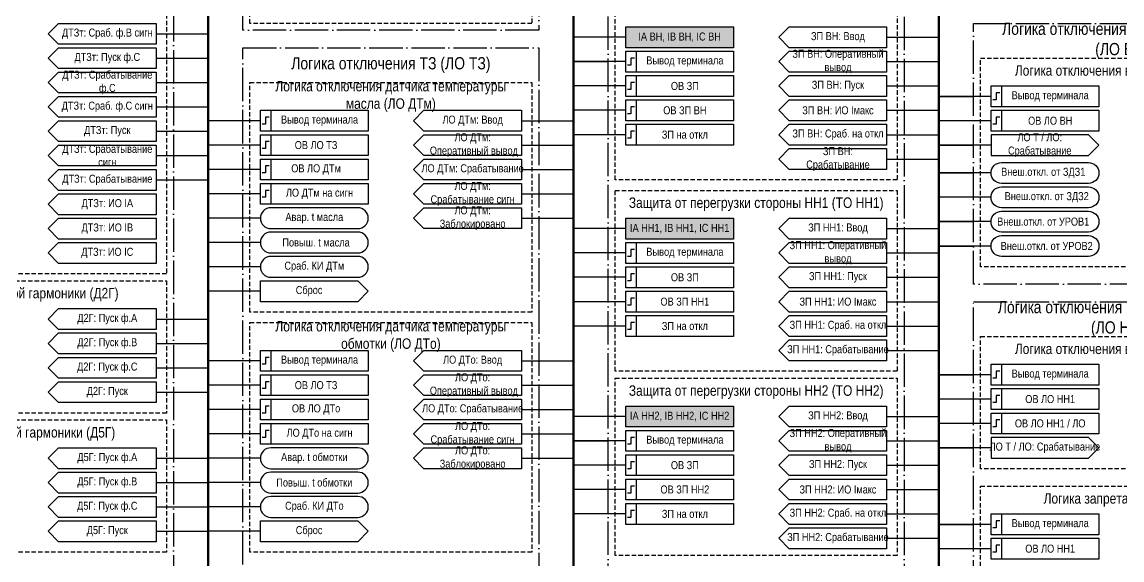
# Model space of a CAD drawing. Header units: millimetres. Extents: x -1361 to 2220, y 0 to 841.
# Drawn here: x -1124.5 to -808.4, y 378.7 to 533.4 of the extents above; entities that cross this region are included whole.
import ezdxf

# ---------------------------------------------------------------- set-up
doc = ezdxf.new("R2010")
doc.units = ezdxf.units.MM
doc.linetypes.add('ACAD_ISO04W100', pattern=[30, 24, -3, 0, -3])
doc.linetypes.add('штриховая2', pattern=[0.375, 0.25, -0.125])
doc.layers.add('TEXT', color=7, linetype='Continuous', lineweight=25)
doc.layers.add('Основная', color=7, linetype='Continuous')
doc.styles.add('2.5_Gost_RD', font='ARIALN.TTF', dxfattribs={"height": 2.5})
doc.styles.add('3.5_Gost_RD', font='ARIALN.TTF', dxfattribs={"height": 3.5})

msp = doc.modelspace()

# ---------------------------------------------------------------- hatches: boundary and pattern name
at = {"ltscale": 100, "true_color": 0xef8637}
h = msp.add_hatch(color=30, dxfattribs=at)
h.dxf.hatch_style = 1
h.paths.add_polyline_path([(-951, 532), (-920, 532), (-920, 526), (-951, 526)])
h = msp.add_hatch(color=30, dxfattribs=at)
h.dxf.hatch_style = 1
h.paths.add_polyline_path([(-951, 477), (-920, 477), (-920, 471), (-951, 471)])
h = msp.add_hatch(color=30, dxfattribs=at)
h.dxf.hatch_style = 1
h.paths.add_polyline_path([(-951, 423), (-920, 423), (-920, 417), (-951, 417)])

# ---------------------------------------------------------------- linework, layer by layer
at = {"lineweight": 100, "ltscale": 100}
for p, q in [((-1071, 731), (-1071, 55)), ((-966, 731), (-966, 55)), ((-861, 731), (-861, 55))]:
    msp.add_line(p, q, dxfattribs=at)
at = {"ltscale": 100}
for p, q in [((-1086, 530), (-1071, 530)), ((-951, 529), (-966, 529)), ((-876, 529), (-861, 529)), ((-1086, 523), (-1071, 523)), ((-951, 522), (-966, 522)), ((-966, 522), (-956, 522)), ((-876, 522), (-861, 522)), ((-1086, 516), (-1071, 516)), ((-904, 518), (-907, 515)), ((-904, 518), (-876, 518)), ((-951, 515), (-966, 515)), ((-907, 515), (-904, 512)), ((-876, 515), (-861, 515)), ((-904, 511), (-907, 508)), ((-904, 511), (-876, 511)), ((-846, 512), (-861, 512)), ((-861, 512), (-851, 512)), ((-1086, 509), (-1071, 509)), ((-951, 508), (-966, 508)), ((-907, 508), (-904, 505)), ((-876, 508), (-861, 508)), ((-1056, 505), (-1071, 505)), ((-981, 505), (-966, 505)), ((-846, 505), (-861, 505)), ((-1086, 502), (-1071, 502)), ((-951, 501), (-966, 501)), ((-876, 501), (-861, 501)), ((-1056, 498), (-1071, 498)), ((-981, 498), (-966, 498)), ((-846, 498), (-861, 498)), ((-861, 498), (-851, 498)), ((-1086, 495), (-1071, 495)), ((-876, 494), (-861, 494)), ((-1056, 491), (-1071, 491)), ((-981, 491), (-966, 491)), ((-1086, 488), (-1071, 488)), ((-846, 490), (-861, 490)), ((-861, 490), (-851, 490)), ((-1056, 484), (-1071, 484)), ((-981, 484), (-966, 484)), ((-846, 483), (-861, 483)), ((-1056, 477), (-1071, 477)), ((-981, 477), (-966, 477)), ((-846, 476), (-861, 476)), ((-861, 476), (-851, 476)), ((-951, 474), (-966, 474)), ((-876, 474), (-861, 474)), ((-1056, 470), (-1071, 470)), ((-846, 469), (-861, 469)), ((-861, 469), (-851, 469)), ((-951, 467), (-966, 467)), ((-876, 467), (-861, 467)), ((-1056, 463), (-1071, 463)), ((-904, 463), (-907, 460)), ((-904, 463), (-876, 463)), ((-951, 460), (-966, 460)), ((-907, 460), (-904, 457)), ((-876, 460), (-861, 460)), ((-1056, 456), (-1071, 456)), ((-904, 456), (-907, 453)), ((-904, 456), (-876, 456)), ((-951, 453), (-966, 453)), ((-907, 453), (-904, 450)), ((-876, 453), (-861, 453)), ((-1086, 448), (-1071, 448)), ((-951, 446), (-966, 446)), ((-876, 446), (-861, 446)), ((-1086, 441), (-1071, 441)), ((-876, 439), (-861, 439)), ((-1086, 434), (-1071, 434)), ((-1056, 436), (-1071, 436)), ((-981, 436), (-966, 436)), ((-846, 432), (-861, 432)), ((-861, 432), (-851, 432)), ((-1086, 427), (-1071, 427)), ((-1056, 429), (-1071, 429)), ((-981, 429), (-966, 429)), ((-846, 425), (-861, 425)), ((-1056, 422), (-1071, 422)), ((-981, 422), (-966, 422)), ((-951, 420), (-966, 420)), ((-876, 420), (-861, 420)), ((-846, 418), (-861, 418)), ((-1056, 415), (-1071, 415)), ((-981, 415), (-966, 415)), ((-951, 413), (-966, 413)), ((-966, 413), (-956, 413)), ((-876, 413), (-861, 413)), ((-1086, 408), (-1071, 408)), ((-1056, 408), (-1071, 408)), ((-981, 408), (-966, 408)), ((-904, 409), (-907, 406)), ((-904, 409), (-876, 409)), ((-846, 411), (-861, 411)), ((-861, 411), (-851, 411)), ((-951, 406), (-966, 406)), ((-907, 406), (-904, 403)), ((-876, 406), (-861, 406)), ((-904, 402), (-907, 399)), ((-904, 402), (-876, 402)), ((-1086, 401), (-1071, 401)), ((-1056, 401), (-1071, 401)), ((-951, 399), (-966, 399)), ((-907, 399), (-904, 396)), ((-876, 399), (-861, 399)), ((-1086, 394), (-1071, 394)), ((-1056, 394), (-1071, 394)), ((-951, 392), (-966, 392)), ((-876, 392), (-861, 392)), ((-846, 389), (-861, 389)), ((-861, 389), (-851, 389)), ((-1086, 387), (-1071, 387)), ((-1056, 387), (-1071, 387)), ((-876, 385), (-861, 385)), ((-846, 382), (-861, 382))]:
    msp.add_line(p, q, dxfattribs=at)
at = {"color": 251, "linetype": 'ACAD_ISO04W100', "lineweight": 30, "ltscale": 0.4, "true_color": 0x58595b}
for points in [[(-1166, 731), (-1081, 731), (-1081, 255), (-1166, 255)], [(-1061, 593), (-976, 593), (-976, 531), (-1061, 531)], [(-956, 547), (-871, 547), (-871, 356), (-956, 356)], [(-851, 533), (-766, 533), (-766, 458), (-851, 458)], [(-1061, 526), (-976, 526), (-976, 317), (-1061, 317)], [(-851, 453), (-766, 453), (-766, 357), (-851, 357)]]:
    msp.add_lwpolyline(points, close=True, dxfattribs=at)
at = {"linetype": 'штриховая2', "ltscale": 5}
for points in [[(-1164, 590), (-1083, 590), (-1083, 461), (-1164, 461)], [(-1059, 585), (-978, 585), (-978, 533), (-1059, 533)], [(-954, 540), (-873, 540), (-873, 488), (-954, 488)], [(-849, 523), (-768, 523), (-768, 463), (-849, 463)], [(-1059, 516), (-978, 516), (-978, 450), (-1059, 450)], [(-954, 485), (-873, 485), (-873, 433), (-954, 433)], [(-1164, 459), (-1083, 459), (-1083, 421), (-1164, 421)], [(-1059, 447), (-978, 447), (-978, 381), (-1059, 381)], [(-849, 443), (-768, 443), (-768, 405), (-849, 405)], [(-954, 431), (-873, 431), (-873, 380), (-954, 380)], [(-1164, 419), (-1083, 419), (-1083, 381), (-1164, 381)], [(-849, 400), (-768, 400), (-768, 362), (-849, 362)]]:
    msp.add_lwpolyline(points, close=True, dxfattribs=at)
at = {"ltscale": 100}
for points in [[(-951, 532), (-920, 532), (-920, 526), (-951, 526)], [(-951, 525), (-948, 525), (-948, 519), (-951, 519)], [(-951, 525), (-920, 525), (-920, 519), (-951, 519)], [(-951, 518), (-948, 518), (-948, 512), (-951, 512)], [(-951, 518), (-920, 518), (-920, 512), (-951, 512)], [(-846, 515), (-843, 515), (-843, 509), (-846, 509)], [(-846, 515), (-815, 515), (-815, 509), (-846, 509)], [(-951, 511), (-948, 511), (-948, 505), (-951, 505)], [(-951, 511), (-920, 511), (-920, 505), (-951, 505)], [(-1056, 508), (-1053, 508), (-1053, 502), (-1056, 502)], [(-1056, 508), (-1025, 508), (-1025, 502), (-1056, 502)], [(-846, 508), (-843, 508), (-843, 502), (-846, 502)], [(-846, 508), (-815, 508), (-815, 502), (-846, 502)], [(-951, 504), (-948, 504), (-948, 498), (-951, 498)], [(-951, 504), (-920, 504), (-920, 498), (-951, 498)], [(-904, 504), (-876, 504), (-876, 498), (-904, 498), (-907, 501)], [(-1056, 501), (-1053, 501), (-1053, 495), (-1056, 495)], [(-1056, 501), (-1025, 501), (-1025, 495), (-1056, 495)], [(-904, 497), (-876, 497), (-876, 491), (-904, 491), (-907, 494)], [(-1056, 494), (-1053, 494), (-1053, 488), (-1056, 488)], [(-1056, 494), (-1025, 494), (-1025, 488), (-1056, 488)], [(-1056, 487), (-1053, 487), (-1053, 481), (-1056, 481)], [(-1056, 487), (-1025, 487), (-1025, 481), (-1056, 481)], [(-1086, 484), (-1086, 478), (-1114, 478), (-1117, 481), (-1114, 484)], [(-1086, 477), (-1086, 471), (-1114, 471), (-1117, 474), (-1114, 477)], [(-951, 477), (-920, 477), (-920, 471), (-951, 471)], [(-1086, 470), (-1086, 464), (-1114, 464), (-1117, 467), (-1114, 470)], [(-951, 470), (-948, 470), (-948, 464), (-951, 464)], [(-951, 470), (-920, 470), (-920, 464), (-951, 464)], [(-951, 463), (-948, 463), (-948, 457), (-951, 457)], [(-951, 463), (-920, 463), (-920, 457), (-951, 457)], [(-951, 456), (-948, 456), (-948, 450), (-951, 450)], [(-951, 456), (-920, 456), (-920, 450), (-951, 450)], [(-951, 449), (-948, 449), (-948, 443), (-951, 443)], [(-951, 449), (-920, 449), (-920, 443), (-951, 443)], [(-904, 449), (-876, 449), (-876, 443), (-904, 443), (-907, 446)], [(-904, 442), (-876, 442), (-876, 436), (-904, 436), (-907, 439)], [(-1056, 439), (-1053, 439), (-1053, 433), (-1056, 433)], [(-1056, 439), (-1025, 439), (-1025, 433), (-1056, 433)], [(-846, 435), (-843, 435), (-843, 429), (-846, 429)], [(-846, 435), (-815, 435), (-815, 429), (-846, 429)], [(-1056, 432), (-1053, 432), (-1053, 426), (-1056, 426)], [(-1056, 432), (-1025, 432), (-1025, 426), (-1056, 426)], [(-846, 428), (-843, 428), (-843, 422), (-846, 422)], [(-846, 428), (-815, 428), (-815, 422), (-846, 422)], [(-1056, 425), (-1053, 425), (-1053, 419), (-1056, 419)], [(-1056, 425), (-1025, 425), (-1025, 419), (-1056, 419)], [(-951, 423), (-920, 423), (-920, 417), (-951, 417)], [(-846, 421), (-843, 421), (-843, 415), (-846, 415)], [(-846, 421), (-815, 421), (-815, 415), (-846, 415)], [(-1056, 418), (-1053, 418), (-1053, 412), (-1056, 412)], [(-1056, 418), (-1025, 418), (-1025, 412), (-1056, 412)], [(-951, 416), (-948, 416), (-948, 410), (-951, 410)], [(-951, 416), (-920, 416), (-920, 410), (-951, 410)], [(-951, 409), (-948, 409), (-948, 403), (-951, 403)], [(-951, 409), (-920, 409), (-920, 403), (-951, 403)], [(-951, 402), (-948, 402), (-948, 396), (-951, 396)], [(-951, 402), (-920, 402), (-920, 396), (-951, 396)], [(-951, 395), (-948, 395), (-948, 389), (-951, 389)], [(-951, 395), (-920, 395), (-920, 389), (-951, 389)], [(-904, 395), (-876, 395), (-876, 389), (-904, 389), (-907, 392)], [(-846, 392), (-843, 392), (-843, 386), (-846, 386)], [(-846, 392), (-815, 392), (-815, 386), (-846, 386)], [(-904, 388), (-876, 388), (-876, 382), (-904, 382), (-907, 385)], [(-846, 385), (-843, 385), (-843, 379), (-846, 379)], [(-846, 385), (-815, 385), (-815, 379), (-846, 379)]]:
    msp.add_lwpolyline(points, close=True, dxfattribs=at)
for points in [[(-907, 529), (-904, 532), (-876, 532), (-876, 526), (-904, 526), (-907, 529)], [(-907, 522), (-904, 525), (-876, 525), (-876, 519), (-904, 519), (-907, 522)], [(-907, 515), (-904, 518), (-876, 518), (-876, 512), (-904, 512), (-907, 515)], [(-907, 508), (-904, 511), (-876, 511), (-876, 505), (-904, 505), (-907, 508)], [(-1012, 505), (-1009, 508), (-981, 508), (-981, 502), (-1009, 502), (-1012, 505)], [(-1012, 498), (-1009, 501), (-981, 501), (-981, 495), (-1009, 495), (-1012, 498)], [(-815, 498), (-818, 501), (-846, 501), (-846, 495), (-818, 495), (-815, 498)], [(-1012, 491), (-1009, 494), (-981, 494), (-981, 488), (-1009, 488), (-1012, 491)], [(-1012, 484), (-1009, 487), (-981, 487), (-981, 481), (-1009, 481), (-1012, 484)], [(-1012, 477), (-1009, 480), (-981, 480), (-981, 474), (-1009, 474), (-1012, 477)], [(-907, 474), (-904, 477), (-876, 477), (-876, 471), (-904, 471), (-907, 474)], [(-907, 467), (-904, 470), (-876, 470), (-876, 464), (-904, 464), (-907, 467)], [(-907, 460), (-904, 463), (-876, 463), (-876, 457), (-904, 457), (-907, 460)], [(-1056, 459), (-1028, 459), (-1025, 456), (-1028, 453), (-1056, 453), (-1056, 459)], [(-907, 453), (-904, 456), (-876, 456), (-876, 450), (-904, 450), (-907, 453)], [(-1012, 436), (-1009, 439), (-981, 439), (-981, 433), (-1009, 433), (-1012, 436)], [(-1012, 429), (-1009, 432), (-981, 432), (-981, 426), (-1009, 426), (-1012, 429)], [(-1012, 422), (-1009, 425), (-981, 425), (-981, 419), (-1009, 419), (-1012, 422)], [(-907, 420), (-904, 423), (-876, 423), (-876, 417), (-904, 417), (-907, 420)], [(-1012, 415), (-1009, 418), (-981, 418), (-981, 412), (-1009, 412), (-1012, 415)], [(-907, 413), (-904, 416), (-876, 416), (-876, 410), (-904, 410), (-907, 413)], [(-815, 411), (-818, 414), (-846, 414), (-846, 408), (-818, 408), (-815, 411)], [(-1012, 408), (-1009, 411), (-981, 411), (-981, 405), (-1009, 405), (-1012, 408)], [(-907, 406), (-904, 409), (-876, 409), (-876, 403), (-904, 403), (-907, 406)], [(-907, 399), (-904, 402), (-876, 402), (-876, 396), (-904, 396), (-907, 399)], [(-1056, 390), (-1028, 390), (-1025, 387), (-1028, 384), (-1056, 384), (-1056, 390)]]:
    msp.add_lwpolyline(points, dxfattribs=at)
at = {"lineweight": 30, "ltscale": 100}
for points in [[(-948.5, 523), (-949.5, 523), (-949.5, 521), (-950.5, 521)], [(-948.5, 516), (-949.5, 516), (-949.5, 514), (-950.5, 514)], [(-843.5, 513), (-844.5, 513), (-844.5, 511), (-845.5, 511)], [(-1053.5, 506), (-1054.5, 506), (-1054.5, 504), (-1055.5, 504)], [(-948.5, 509), (-949.5, 509), (-949.5, 507), (-950.5, 507)], [(-843.5, 506), (-844.5, 506), (-844.5, 504), (-845.5, 504)], [(-948.5, 502), (-949.5, 502), (-949.5, 500), (-950.5, 500)], [(-1053.5, 499), (-1054.5, 499), (-1054.5, 497), (-1055.5, 497)], [(-1053.5, 492), (-1054.5, 492), (-1054.5, 490), (-1055.5, 490)], [(-1053.5, 485), (-1054.5, 485), (-1054.5, 483), (-1055.5, 483)], [(-948.5, 468), (-949.5, 468), (-949.5, 466), (-950.5, 466)], [(-948.5, 461), (-949.5, 461), (-949.5, 459), (-950.5, 459)], [(-948.5, 454), (-949.5, 454), (-949.5, 452), (-950.5, 452)], [(-948.5, 447), (-949.5, 447), (-949.5, 445), (-950.5, 445)], [(-1053.5, 437), (-1054.5, 437), (-1054.5, 435), (-1055.5, 435)], [(-1053.5, 430), (-1054.5, 430), (-1054.5, 428), (-1055.5, 428)], [(-843.5, 433), (-844.5, 433), (-844.5, 431), (-845.5, 431)], [(-843.5, 426), (-844.5, 426), (-844.5, 424), (-845.5, 424)], [(-1053.5, 423), (-1054.5, 423), (-1054.5, 421), (-1055.5, 421)], [(-843.5, 419), (-844.5, 419), (-844.5, 417), (-845.5, 417)], [(-1053.5, 416), (-1054.5, 416), (-1054.5, 414), (-1055.5, 414)], [(-948.5, 414), (-949.5, 414), (-949.5, 412), (-950.5, 412)], [(-948.5, 407), (-949.5, 407), (-949.5, 405), (-950.5, 405)], [(-948.5, 400), (-949.5, 400), (-949.5, 398), (-950.5, 398)], [(-948.5, 393), (-949.5, 393), (-949.5, 391), (-950.5, 391)], [(-843.5, 390), (-844.5, 390), (-844.5, 388), (-845.5, 388)], [(-843.5, 383), (-844.5, 383), (-844.5, 381), (-845.5, 381)]]:
    msp.add_lwpolyline(points, dxfattribs=at)
at = {"ltscale": 100}
for points in [[(-843, 487, -1), (-843, 493), (-818, 493, -1), (-818, 487)], [(-843, 480, -1), (-843, 486), (-818, 486, -1), (-818, 480)], [(-1053, 474), (-1028, 474, 1), (-1028, 480), (-1053, 480, 1)], [(-843, 473, -1), (-843, 479), (-818, 479, -1), (-818, 473)], [(-1053, 467), (-1028, 467, 1), (-1028, 473), (-1053, 473, 1)], [(-843, 466, -1), (-843, 472), (-818, 472, -1), (-818, 466)], [(-1053, 460), (-1028, 460, 1), (-1028, 466), (-1053, 466, 1)], [(-1053, 405), (-1028, 405, 1), (-1028, 411), (-1053, 411, 1)], [(-1053, 398), (-1028, 398, 1), (-1028, 404), (-1053, 404, 1)], [(-1053, 391), (-1028, 391, 1), (-1028, 397), (-1053, 397, 1)]]:
    msp.add_lwpolyline(points, format="xyb", close=True, dxfattribs=at)
at = {"layer": 'Основная', "ltscale": 100}
for points in [[(-1086, 533), (-1086, 527), (-1114, 527), (-1117, 530), (-1114, 533)], [(-1086, 526), (-1086, 520), (-1114, 520), (-1117, 523), (-1114, 526)], [(-1086, 519), (-1086, 513), (-1114, 513), (-1117, 516), (-1114, 519)], [(-1086, 512), (-1086, 506), (-1114, 506), (-1117, 509), (-1114, 512)], [(-1086, 505), (-1086, 499), (-1114, 499), (-1117, 502), (-1114, 505)], [(-1086, 498), (-1086, 492), (-1114, 492), (-1117, 495), (-1114, 498)], [(-1086, 491), (-1086, 485), (-1114, 485), (-1117, 488), (-1114, 491)], [(-1086, 451), (-1086, 445), (-1114, 445), (-1117, 448), (-1114, 451)], [(-1086, 444), (-1086, 438), (-1114, 438), (-1117, 441), (-1114, 444)], [(-1086, 437), (-1086, 431), (-1114, 431), (-1117, 434), (-1114, 437)], [(-1086, 430), (-1086, 424), (-1114, 424), (-1117, 427), (-1114, 430)], [(-1086, 411), (-1086, 405), (-1114, 405), (-1117, 408), (-1114, 411)], [(-1086, 404), (-1086, 398), (-1114, 398), (-1117, 401), (-1114, 404)], [(-1086, 397), (-1086, 391), (-1114, 391), (-1117, 394), (-1114, 397)], [(-1086, 390), (-1086, 384), (-1114, 384), (-1117, 387), (-1114, 390)]]:
    msp.add_lwpolyline(points, close=True, dxfattribs=at)

# ---------------------------------------------------------------- texts
at = {"color": 30, "ltscale": 100, "true_color": 0xef8637, "attachment_point": 5}
for s, insert, char_height, width, style in [('Логика отключения выключателя ВН (ЛО ВН)', (-808.5, 528), 3.5, 76.6201, '3.5_Gost_RD'), ('{\\C256;IA ВН, IB ВН, IC ВН}', (-935.5, 529), 2.3, 31, '2.5_Gost_RD'), ('Логика отключения ТЗ (ЛО ТЗ)', (-1018.5, 521), 3.5, 85, '3.5_Gost_RD'), ('{\\C256;Вывод терминала}', (-934, 522), 2.3, 28, '2.5_Gost_RD'), ('Логика отключения выключателя (ЛО)', (-808.5, 519), 3, 81, '3.5_Gost_RD'), ('Логика отключения датчика температуры масла (ЛО ДТм)', (-1018.5, 512), 3, 74.7867, '3.5_Gost_RD'), ('Защита от перегрузки стороны НН1 (ТО НН1)', (-913.5, 481), 3, 81, '3.5_Gost_RD'), ('{\\C256;IA НН1, IB НН1, IC НН1}', (-935.5, 474), 2.3, 31, '2.5_Gost_RD'), ('{\\C256;Вывод терминала}', (-934, 467), 2.3, 28, '2.5_Gost_RD'), ('Детектор второй гармоники (Д2Г)', (-1123.5, 455), 3, 81, '3.5_Gost_RD'), ('Логика отключения выключателя НН1 (ЛО НН1)', (-808.5, 448), 3.5, 76.6201, '3.5_Gost_RD'), ('Логика отключения датчика температуры обмотки (ЛО ДТо)', (-1018.5, 443), 3, 78.5343, '3.5_Gost_RD'), ('Логика отключения выключателя (ЛО)', (-808.5, 439), 3, 81, '3.5_Gost_RD'), ('Защита от перегрузки стороны НН2 (ТО НН2)', (-913.5, 427), 3, 81, '3.5_Gost_RD'), ('{\\C256;IA НН2, IB НН2, IC НН2}', (-935.5, 420), 2.3, 31, '2.5_Gost_RD'), ('Детектор пятой гармоники (Д5Г)', (-1123.5, 415), 3, 81, '3.5_Gost_RD'), ('{\\C256;Вывод терминала}', (-934, 413), 2.3, 28, '2.5_Gost_RD'), ('Логика запрета АПВ (ЗАПВ)', (-808.5, 396), 3, 81, '3.5_Gost_RD')]:
    msp.add_mtext(s, dxfattribs=dict(at, insert=insert, char_height=char_height, width=width, style=style))
at = {"ltscale": 100, "char_height": 2.3, "attachment_point": 5, "style": '2.5_Gost_RD'}
for s, insert, width in [('ЗП ВН: Ввод', (-890, 529), 28), ('ЗП ВН: Оперативный вывод', (-890, 522), 28), ('ЗП ВН: Пуск', (-890, 515), 28), ('ЗП ВН: ИО Iмакс', (-890, 508), 28), ('Внеш.откл. от ЗДЗ1', (-831, 490), 29.0159), ('Внеш.откл. от ЗДЗ2', (-830, 483), 27.4039), ('ДТЗт: ИО IА', (-1100, 481), 28), ('ДТЗт: ИО IB', (-1100, 474), 28), ('ЗП НН1: Ввод', (-890, 474), 28), ('Внеш.откл. от УРОВ1 ', (-831, 476), 28.5199), ('ДТЗт: ИО IC', (-1100, 467), 28), ('ЗП НН1: Оперативный вывод', (-890, 467), 28), ('Внеш.откл. от УРОВ2', (-830, 469), 27.6519), ('ЗП НН1: Пуск', (-890, 460), 28), ('Сброс', (-1042, 456), 28), ('ЗП НН1: ИО Iмакс', (-890, 453), 28), ('ЗП НН2: Ввод', (-890, 420), 28), ('ЗП НН2: Оперативный вывод', (-890, 413), 28), ('ЗП НН2: Пуск', (-890, 406), 28), ('ЗП НН2: ИО Iмакс', (-890, 399), 28), ('Сброс', (-1042, 387), 28)]:
    msp.add_mtext(s, dxfattribs=dict(at, insert=insert, width=width))
at = {"color": 0, "ltscale": 100, "char_height": 2.3, "width": 28, "attachment_point": 5, "style": '2.5_Gost_RD'}
for insert in [(-829, 512), (-829, 432), (-829, 389)]:
    msp.add_mtext('{\\C256;Вывод терминала}', dxfattribs=dict(at, insert=insert))
at = {"layer": 'TEXT', "color": 0, "ltscale": 100, "char_height": 2.3, "attachment_point": 5, "style": '2.5_Gost_RD'}
for s, insert, width in [('{\\C256;ОВ ЗП}', (-934, 515), 28), ('{\\C256;Вывод терминала}', (-1039, 505), 28), ('{\\C256;ОВ ЛО ВН}', (-829, 505), 28), ('{\\C256;ЗП на откл}', (-934, 501), 28), ('{\\C256;ОВ ЛО ТЗ}', (-1040, 498), 28), ('{\\C256;ЗП ВН: Срабатывание}', (-890, 494), 25.9238), ('{\\C256;ОВ ЛО ДТм}', (-1040, 491), 28), ('{\\C256;ЛО ДТм на сигн}', (-1039, 484), 28), ('\\A1;{\\C256;Повыш. t масла }', (-1040, 470), 31), ('\\A1;{\\C256;Сраб. КИ ДТм}', (-1040.5, 463), 31), ('{\\C256;ОВ ЗП}', (-934, 460), 28), ('{\\C256;ЗП на откл}', (-934, 446), 28), ('{\\C256;ЗП НН1: Срабатывание}', (-890, 439), 27.8405), ('{\\C256;Вывод терминала}', (-1039, 436), 28), ('{\\C256;ОВ ЛО ТЗ}', (-1040, 429), 28), ('{\\C256;ОВ ЛО НН1}', (-829, 425), 28), ('{\\C256;ОВ ЛО ДТо}', (-1040, 422), 28), ('{\\C256;ЛО ДТо на сигн}', (-1039, 415), 28), ('{\\C256;ОВ ЗП}', (-934, 406), 28), ('\\A1;{\\C256;Повыш. t обмотки}', (-1040.5, 401), 31), ('\\A1;{\\C256;Сраб. КИ ДТо}', (-1040.5, 394), 31), ('{\\C256;ЗП на откл}', (-934, 392), 28), ('{\\C256;ЗП НН2: Срабатывание}', (-890, 385), 27.6204), ('{\\C256;ОВ ЛО НН1}', (-829, 382), 28)]:
    msp.add_mtext(s, dxfattribs=dict(at, insert=insert, width=width))
at = {"layer": 'TEXT', "ltscale": 100, "char_height": 2.3, "attachment_point": 5, "style": '2.5_Gost_RD'}
for s, insert, width in [('ЛО ДТм: Ввод', (-995, 505), 28), ('ЛО ДТм:  \\P Оперативный вывод', (-995, 498), 28), ('ЗП ВН: Сраб. на откл', (-890, 501), 28), ('ЛО ДТм: Срабатывание', (-995, 491), 28), ('ЛО ДТм: Срабатывание сигн', (-995, 484), 28), ('\\A1;Авар. t масла', (-1040.5, 477), 31), ('ЛО ДТм: Заблокировано', (-995, 477), 28), ('ЗП НН1: Сраб. на откл', (-890, 446), 28), ('ЛО ДТо: Ввод', (-995, 436), 28), ('ЛО ДТо:  \\P Оперативный вывод', (-995, 429), 28), ('ЛО ДТо: Срабатывание', (-995, 422), 28), ('ЛО ДТо: Срабатывание сигн', (-995, 415), 28), ('ЛО ДТо: Заблокировано', (-995, 408), 28), ('\\A1;Авар. t обмотки', (-1040.5, 408), 31), ('ЗП НН2: Сраб. на откл', (-890, 392), 28)]:
    msp.add_mtext(s, dxfattribs=dict(at, insert=insert, width=width))
at = {"layer": 'Основная', "ltscale": 100, "char_height": 2.3, "width": 28, "attachment_point": 5, "style": '2.5_Gost_RD'}
for s, insert in [('ДТЗт: Сраб. ф.В сигн', (-1100, 530)), ('ДТЗт: Сраб. ф.С сигн', (-1100, 509)), ('ДТЗт: Срабатывание сигн', (-1100, 495))]:
    msp.add_mtext(s, dxfattribs=dict(at, insert=insert))
at = {"layer": 'Основная', "color": 0, "ltscale": 100, "char_height": 2.3, "attachment_point": 5, "style": '2.5_Gost_RD'}
for s, insert, width in [('{\\C256;ДТЗт: Пуск ф.С}', (-1100, 523), 28), ('{\\C256;ДТЗт: Срабатывание ф.С}', (-1100, 516), 28), ('{\\C256;ОВ ЗП ВН}', (-934, 508), 28), ('{\\C256;ДТЗт: Пуск}', (-1100, 502), 28), ('{\\C256;ЛО Т / ЛО: Срабатывание}', (-832, 498), 28), ('{\\C256;ДТЗт: Срабатывание}', (-1100, 488), 28), ('{\\C256;ОВ ЗП НН1}', (-934, 453), 28), ('{\\C256;ОВ ЛО НН1 / ЛО}', (-829, 418), 28), ('{\\C256;ЛО Т / ЛО: Срабатывание}', (-830.5, 411), 31), ('{\\C256;ОВ ЗП НН2}', (-934, 399), 28)]:
    msp.add_mtext(s, dxfattribs=dict(at, insert=insert, width=width))
at = {"layer": 'Основная', "color": 3, "ltscale": 100, "char_height": 2.3, "width": 28, "attachment_point": 5, "style": '2.5_Gost_RD'}
for s, insert in [('{\\C256;Д2Г: Пуск ф.А}', (-1100, 448)), ('{\\C256;Д2Г: Пуск ф.В}', (-1100, 441)), ('{\\C256;Д2Г: Пуск ф.С}', (-1100, 434)), ('{\\C256;Д2Г: Пуск}', (-1100, 427)), ('{\\C256;Д5Г: Пуск ф.А}', (-1100, 408)), ('{\\C256;Д5Г: Пуск ф.В}', (-1100, 401)), ('{\\C256;Д5Г: Пуск ф.С}', (-1100, 394)), ('{\\C256;Д5Г: Пуск}', (-1100, 387))]:
    msp.add_mtext(s, dxfattribs=dict(at, insert=insert))

doc.saveas('drawing.dxf')
